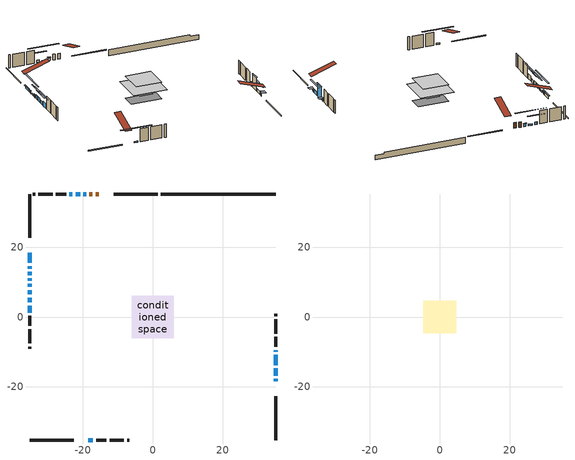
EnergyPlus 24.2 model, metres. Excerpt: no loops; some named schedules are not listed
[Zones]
conditioned space
 floor outside (Floor1 construction): -2.35,-2.35 -2.35,2.35 2.35,2.35 2.35,-2.35 z0.31
 floor outside (Floor2 construction): -0.57,-0.57 -0.57,0.57 0.57,0.57 0.57,-0.57 z0.31
 floor adiabatic (AdiabaticFloorConstruction): -6.08,-6.08 -6.08,6.08 6.08,6.08 6.08,-6.08 z2.75
 floor foundation (Slab1 construction): -5.55,-2.68 -5.55,2.68 5.55,2.68 5.55,-2.68 z-1.98
 wall outside (RimJoist1 construction): 1.38,35.23 -11.15,35.23 / -35.23,-35.23 -22.69,-35.23 / -35.23,35.23 -35.23,22.69 / 35.23,-35.23 35.23,-22.69 z0.31:0.61
 wall outside (AdiabaticWallConstruction 1): -15.41,35.23 -16.34,35.23 / -17.27,35.23 -18.17,35.23 z0.31:2.34
 wall outside (AdiabaticWallConstruction): 35.23,-18.44 35.23,-17.73 / 35.23,-9.91 35.23,-9.5 z0.31:1.13; 35.23,-16.8 35.23,-14.72 / -35.23,5.57 -35.23,4.2 z0.31:1.48; 35.23,-13.79 35.23,-10.84 z0.31:5.09; -19.1,35.23 -19.86,35.23 / -35.23,18.44 -35.23,15.49 / -23.04,35.23 -23.9,35.23 z0.31:1.28; -35.23,14.57 -35.23,13.85 z0.31:1.23; -20.79,35.23 -22.11,35.23 / -18.44,-35.23 -17.12,-35.23 / -35.23,12.93 -35.23,12.01 z0.31:0.82; -35.23,11.08 -35.23,10.38 z0.31:1.53; -35.23,9.46 -35.23,8.59 / -35.23,7.67 -35.23,6.5 z0.31:1.78; -35.23,3.27 -35.23,1.29 z0.31:2.04
 wall outside (Wall1 construction): -24.83,35.23 -27.71,35.23 / -16.19,-35.23 -13.31,-35.23 / -35.23,0.36 -35.23,-2.52 / 35.23,-8.57 35.23,-5.69 z0.31:5.19
 wall outside (Wall2 construction): -28.64,35.23 -32.74,35.23 / -12.38,-35.23 -8.28,-35.23 / -35.23,-3.45 -35.23,-7.55 / 35.23,-4.77 35.23,-0.67 z0.31:5.19
 wall outside (Wall3 construction): -33.67,35.23 -34.3,35.23 / -7.35,-35.23 -6.72,-35.23 / -35.23,-8.48 -35.23,-9.11 / 35.23,0.26 35.23,0.89 z0.31:5.19
 wall foundation (FoundationWall1 construction): 2.31,35.23,-1.98 2.31,35.23,0.31 31.94,35.23,0.31 31.94,35.23,-0.24 35.23,35.23,-0.24 35.23,35.23,-1.98
 window (WindowConstruction 10): 35.23,-18.44 35.23,-17.73 z0.31:1.12
 window (WindowConstruction 5): 35.23,-16.8 35.23,-14.72 z0.31:1.48
 window (WindowConstruction 6): 35.23,-13.79 35.23,-10.84 z0.31:5.09
 window (WindowConstruction 7): -19.1,35.23 -19.86,35.23 z0.31:1.28
 window (WindowConstruction 8): -35.23,18.44 -35.23,15.49 z0.31:1.28
 window (WindowConstruction 9): -35.23,14.57 -35.23,13.86 z0.31:1.22
 window (WindowConstruction 13): -20.79,35.23 -22.11,35.23 z0.31:0.82
 window (WindowConstruction 14): -18.44,-35.23 -17.12,-35.23 z0.31:0.82
 window (WindowConstruction 15): -35.23,12.93 -35.23,12.01 z0.31:0.82
 window (WindowConstruction 11): 35.23,-9.91 35.23,-9.5 z0.31:1.12
 window (WindowConstruction 12): -35.23,11.08 -35.23,10.39 z0.31:1.53
 window (WindowConstruction): -23.04,35.23 -23.9,35.23 z0.31:1.28
 window (WindowConstruction 1): -35.23,9.46 -35.23,8.59 z0.31:1.78
 window (WindowConstruction 2): -35.23,7.67 -35.23,6.5 z0.31:1.78
 window (WindowConstruction 3): -35.23,5.57 -35.23,4.2 z0.31:1.48
 window (WindowConstruction 4): -35.23,3.27 -35.23,1.29 z0.31:2.04
 door (Door): -15.41,35.23 -16.34,35.23 z0.31:2.34
 door (Door 1): -17.27,35.23 -18.17,35.23 z0.31:2.34
 ceiling adiabatic (AdiabaticFloorConstruction): 6.08,-6.08 6.08,6.08 -6.08,6.08 -6.08,-6.08 z2.75
attic - vented
 floor to conditioned space (Floor3 construction Reversed): -4.67,-4.67 -4.67,4.67 4.67,4.67 4.67,-4.67 z5.19
 roof outside (Roof1 construction): -14.48,35.23,5.19 -14.48,26.13,8.22 -12.08,26.13,8.22 -12.08,35.23,5.19; -19.37,-35.23,5.19 -19.37,-26.13,8.22 -21.76,-26.13,8.22 -21.76,-35.23,5.19; -35.23,19.37,5.19 -26.13,19.37,8.22 -26.13,21.76,8.22 -35.23,21.76,5.19; 35.23,-19.37,5.19 26.13,-19.37,8.22 26.13,-21.76,8.22 35.23,-21.76,5.19
shading: 35.23,-17.27 35.23,-18.9 36.75,-18.9 36.75,-17.27 z1.58; 35.23,-12.08 35.23,-19.44 35.64,-19.44 35.64,-12.08 z4.12; 35.23,-10.64 35.23,-13.99 35.64,-13.99 35.64,-10.64 z5.29; -20.06,35.23 -18.9,35.23 -18.9,35.64 -20.06,35.64 z1.48; -35.23,15.29 -35.23,18.64 -35.64,18.64 -35.64,15.29 z1.48; -35.23,13.65 -35.23,14.77 -35.64,14.77 -35.64,13.65 z1.43; -27.19,35.23 -15.71,35.23 -15.71,35.64 -27.19,35.64 z5.9; -12.04,-35.23 -23.52,-35.23 -23.52,-35.64 -12.04,-35.64 z5.9; -35.23,6.93 -35.23,18.01 -35.64,18.01 -35.64,6.93 z5.9; 35.23,-9.04 35.23,-10.37 36.75,-10.37 36.75,-9.04 z1.58; -26.54,35.23 -20.4,35.23 -20.4,35.64 -26.54,35.64 z3.92; -35.23,5.95 -35.23,12.1 -35.64,12.1 -35.64,5.95 z4.42; -35.23,3.86 -35.23,10.3 -35.64,10.3 -35.64,3.86 z4.42; -35.23,1.56 -35.23,8.21 -35.64,8.21 -35.64,1.56 z4.12; -35.23,-1.35 -35.23,5.91 -35.64,5.91 -35.64,-1.35 z4.68
[Building]
Building 1: Terrain=Suburbs
[Site:Location]
Edmonton Intl AP_AB: Latitude {deg}=53.31; Longitude {deg}=-113.58; Time Zone {hr}=-7; Elevation {m}=723; Keep Site Location Information=Yes
[Site:GroundTemperature:Shallow]
-1.56185, -3.61833, -3.78302, -2.80711, 1.11059, 5.01004, 8.39065, 10.5322, 10.7141, 8.97234, 5.67794, 1.89811
[Site:WaterMainsTemperature]
Calculation Method=Schedule; Temperature Schedule=mains temperature schedule
[Material] Roughness=Rough; Thermal Absorptance=0.9
Name | Thickness {m} | Conductivity {W/m-K} | Density {kg/m3} | Specific Heat {J/kg-K} | Solar Absorptance | Visible Absorptance
asphalt or fiberglass shingles | 0.00635 | 0.162714 | 1121.4 | 1465.45 | 0.4 | 0.4
ceiling loosefill ins | 0.169333 | 0.0480833 | 16.02 | 1046.75 | 0.7 | 0.7
ceiling stud and cavity | 0.1397 | 0.511843 | 65.682 | 1177.47 | 0.7 | 0.7
concrete 4.0 in. | 0.1016 | 1.803125 | 2242.8 | 837.4 | 0.7 | 0.7
concrete 8.0 in. | 0.2032 | 1.803125 | 2242.8 | 837.4 | 0.7 | 0.7
door material | 0.04445 | 0.053851 | 512.64 | 1214.23 | 0.7 | 0.7
exterior vertical ins | 0.0457286 | 0.029427 | 32.04 | 1214.23 | 0.7 | 0.7
floor covering | 0.0127 | 0.0433444 | 54.468 | 1339.84 | 0.6 | 0.6
floor rigid ins | 0.051816 | 0.029427 | 32.04 | 1214.23 | 0.7 | 0.7
floor rigid ins 1; wall rigid ins | 0.512978 | 0.029427 | 32.04 | 1214.23 | 0.7 | 0.7
floor stud and cavity | 0.1397 | 0.0990237 | 92.3553 | 1139.71 | 0.7 | 0.7
floor stud and cavity 1 | 0.1397 | 0.104091 | 92.3553 | 1139.71 | 0.7 | 0.7
floor stud and cavity 2 | 0.1397 | 1.75129 | 37.0049 | 1207.88 | 0.7 | 0.7
furniture material conditioned space 1 | 0.1524 | 0.115458 | 640.8 | 1214.23 | 0.6 | 0.6
gypsum board | 0.0127 | 0.160291 | 801 | 837.4 | 0.6 | 0.6
gypsum board 1 | 0.0127 | 0.160291 | 801 | 837.4 | 0.7 | 0.7
osb sheathing 0.5 in. | 0.0127 | 0.115458 | 512.64 | 1214.23 | 0.7 | 0.7
osb sheathing 0.75 in. | 0.01905 | 0.115458 | 512.64 | 1214.23 | 0.7 | 0.7
osb sheathing 2.0 in. | 0.0508 | 0.115458 | 512.64 | 1214.23 | 0.7 | 0.7
rim joist stud and cavity | 0.0508 | 0.0296634 | 125.044 | 1163.47 | 0.6 | 0.6
wall stud and cavity | 0.1397 | 0.0944506 | 139.0536 | 1170.24 | 0.7 | 0.7
wall stud and cavity 1 | 0.1397 | 0.09367 | 139.0536 | 1170.24 | 0.7 | 0.7
wall stud and cavity 2 | 0.1397 | 0.114651 | 139.0536 | 1170.24 | 0.7 | 0.7
wall stud and cavity 3 | 0.0889 | 0.380278 | 52.3479 | 1209.89 | 0.7 | 0.7
wall stud and cavity 4 | 0.0889 | 0.391764 | 83.0341 | 1211.67 | 0.7 | 0.7
wood siding | 0.0254 | 0.102417 | 544.68 | 1172.36 | 0.4 | 0.4
wood siding 1; wood siding 2; wood siding 3 | 0.0254 | 0.102417 | 544.68 | 1172.36 | 0.7 | 0.7
[WindowMaterial:SimpleGlazingSystem]
Name | U-Factor {W/m2-K} | Solar Heat Gain Coefficient
WindowMaterial | 2.12017 | 0.42
WindowMaterial 1 | 2.06339 | 0.43
WindowMaterial 10 | 2.1883 | 0.41
WindowMaterial 11 | 2.711245 | 0.29
WindowMaterial 12 | 2.1724 | 0.41
WindowMaterial 13 | 3.02808 | 0.47
WindowMaterial 14 | 3.04681 | 0.44
WindowMaterial 2 | 2.01058 | 0.44
WindowMaterial 3 | 2.0191 | 0.44
WindowMaterial 4 | 1.92938 | 0.46
WindowMaterial 5 | 2.94518 | 0.61
WindowMaterial 6 | 1.82945 | 0.48
WindowMaterial 7 | 3.02581 | 0.5
WindowMaterial 8 | 2.97868 | 0.57
WindowMaterial 9 | 3.03319 | 0.48
[Construction]
AdiabaticFloorConstruction: floor stud and cavity 2, floor rigid ins 1, osb sheathing 0.75 in., floor covering
AdiabaticWallConstruction: wood siding 2, wall rigid ins, wall stud and cavity 3, gypsum board
AdiabaticWallConstruction 1: wood siding 3, wall rigid ins, wall stud and cavity 3, gypsum board
Door; Door 1: door material
Floor1 construction: floor stud and cavity, floor rigid ins, osb sheathing 0.75 in., floor covering
Floor2 construction: floor stud and cavity 1, floor rigid ins, osb sheathing 0.75 in., floor covering
Floor3 construction Reversed: gypsum board, ceiling stud and cavity, ceiling loosefill ins
FoundationWall1 construction: concrete 8.0 in., gypsum board 1
furniture construction conditioned space 1: furniture material conditioned space 1
PartitionWallConstruction: gypsum board, wall stud and cavity 4, gypsum board
RimJoist1 construction: wood siding 1, osb sheathing 2.0 in., rim joist stud and cavity
Roof1 construction: asphalt or fiberglass shingles
Slab1 construction: concrete 4.0 in.
Wall1 construction: wood siding, osb sheathing 0.5 in., wall stud and cavity, gypsum board
Wall2 construction: wood siding, osb sheathing 0.5 in., wall stud and cavity 1, gypsum board
Wall3 construction: wood siding, osb sheathing 0.5 in., wall stud and cavity 2, gypsum board
WindowConstruction: WindowMaterial
WindowConstruction 1: WindowMaterial 1
WindowConstruction 10: WindowMaterial 10
WindowConstruction 11: WindowMaterial 11
WindowConstruction 12: WindowMaterial 12
WindowConstruction 13; WindowConstruction 14: WindowMaterial 13
WindowConstruction 15: WindowMaterial 14
WindowConstruction 2: WindowMaterial 2
WindowConstruction 3: WindowMaterial 3
WindowConstruction 4: WindowMaterial 4
WindowConstruction 5: WindowMaterial 5
WindowConstruction 6: WindowMaterial 6
WindowConstruction 7: WindowMaterial 7
WindowConstruction 8: WindowMaterial 8
WindowConstruction 9: WindowMaterial 9
[Zone] Multiplier=1; Part of Total Floor Area=Yes
Name | Volume {m3}
attic - vented | 42.8943
conditioned space | 525.2
[Space]
Name | Zone | Volume {m3}
attic - vented 1 | attic - vented | 42.8943
conditioned space 1 | conditioned space | 525.2
[ZoneInfiltration:EffectiveLeakageArea]
infil attic - vented 1: Zone or Space=attic - vented 1; Schedule=Always On Discrete; Effective Air Leakage Area {cm2}=3032; Stack Coefficient=0.000210788; Wind Coefficient=9.80942e-06
[ZoneMixing]
whole house fan mix: Zone or Space=attic - vented; Schedule=Always On Continuous; Design Flow Rate Calculation Method=Flow/Zone; Design Flow Rate {m3/s}=0; Source Zone or Space=conditioned space
[SurfaceProperty:ExposedFoundationPerimeter]
Slab1: Exposed Perimeter Calculation Method=TotalExposedPerimeter; Total Exposed Perimeter {m}=32.918
[InternalMass] Zone or ZoneList=conditioned space; Space or SpaceList=conditioned space 1
Name | Construction | Surface Area {m2}
furniture mass conditioned space 1 | furniture construction conditioned space 1 | 92.3679
partition wall mass | PartitionWallConstruction | 230.92
[Lights]
interior lighting: Zone or ZoneList or Space or SpaceList=conditioned space 1; Schedule=interior lighting schedule; Design Level Calculation Method=LightingLevel; Lighting Level {W}=343.2; Return Air Fraction=0; Fraction Radiant=0.6; Fraction Visible=0.2; Fraction Replaceable=1
[People]
occupants: Zone or ZoneList or Space or SpaceList=conditioned space 1; Number of People Schedule=occupants schedule; Number of People Calculation Method=People; Number of People=3; Fraction Radiant=0.314171; Sensible Heat Fraction=0.56303; Activity Level Schedule=occupants activity schedule; Carbon Dioxide Generation Rate {m3/s-W}=0; Enable ASHRAE 55 Comfort Warnings=No; Mean Radiant Temperature Calculation Type=EnclosureAveraged
[ElectricEquipment] Zone or ZoneList or Space or SpaceList=conditioned space 1; Design Level Calculation Method=EquipmentLevel
Name | Schedule | Design Level {W} | Fraction Latent | Fraction Radiant | Fraction Lost
clothes dryer | clothes dryer schedule | 140.772 | 0.015 | 0.081 | 0.85
clothes washer | clothes washer schedule | 32.1985 | 0.03 | 0.162 | 0.7
cooking range | cooking range schedule | 215.147 | 0.08 | 0.432 | 0.2
dishwasher | dishwasher schedule | 66.8632 | 0.3 | 0.18 | 0.4
fridge | fridge schedule | 72.9452 | 0 | 0.6 | 0
mech vent bath fan 0 | mech vent bath fan 0 schedule | 50.2 | 0 | 0 | 1
mech vent bath fan 1 | mech vent bath fan 1 schedule | 50.2 | 0 | 0 | 1
mech vent house fan | mech vent house fan schedule | 0 | 0 | 0 | 1
mech vent house fan cfis | mech vent house fan cfis schedule | 0 | 0 | 0 | 0
mech vent range fan 0 | mech vent range fan 0 schedule | 57 | 0 | 0 | 1
misc plug loads | misc plug loads schedule | 494.7 | 0.045 | 0.513 | 0.1
whole house fan | Always On Discrete | 0 | 0 | 0 | 1
[OtherEquipment] Zone or ZoneList or Space or SpaceList=conditioned space 1; Design Level Calculation Method=EquipmentLevel
Name | Fuel Type | Schedule | Design Level {W} | Fraction Latent | Fraction Radiant | Fraction Lost
clothes dryer 1 | Electricity | clothes dryer schedule | 0 | 0.015 | 0.081 | 0.85
cooking range 1 | Electricity | cooking range schedule | 0 | 0.08 | 0.432 | 0.2
general water use latent | None | general water use schedule | 62.594 | 1 | 0 | 0
general water use sensible | None | general water use schedule | -61.6891 | 0 | 0.6 | 0
mech vent house fan latent load | None | Always On Discrete | 0 | 1 | 0 | 0
mech vent house fan sensible load | None | Always On Discrete | 0 | 0 | 0 | 0
water heater energy adjustment1 | NaturalGas | Always On Discrete | 0.01 | 0 | 0 | 1
[ZoneInfiltration:DesignFlowRate] Zone or ZoneList or Space or SpaceList=conditioned space 1; Schedule=Always On Discrete; Design Flow Rate Calculation Method=Flow/Zone; Design Flow Rate {m3/s}=0
infil flow; natural vent flow; whole house fan flow
[AvailabilityManager:Scheduled]
furnace airloop Availability Manager: Schedule=Always On Discrete
[Foundation:Kiva]
Foundation Kiva 1: Initial Indoor Air Temperature {C}=18; Wall Height Above Grade {m}=0.309982; Wall Depth Below Slab {m}=0.2032; Custom Block Material Name 1=exterior vertical ins; Custom Block Depth 1 {m}=2.28999; Custom Block X Position 1 {m}=0.2159; Custom Block Z Position 1 {m}=0
[Foundation:Kiva:Settings]
Soil Conductivity {W/m-K}=0.849921; Soil Density {kg/m3}=1842.3; Soil Specific Heat {J/kg-K}=418.7; Ground Solar Absorptivity=0.9; Ground Thermal Absorptivity=0.9; Ground Surface Roughness {m}=0.03; Far-Field Width {m}=40; Deep-Ground Boundary Condition=ZeroFlux; Deep-Ground Depth {m}=40; Minimum Cell Dimension {m}=0.2; Maximum Cell Growth Coefficient=3; Simulation Timestep=Timestep
[Exterior:Lights]
exterior lighting: Schedule=exterior lighting schedule; Design Level {W}=75.6
[EnergyManagementSystem:GlobalVariable]
furnace_airloop_Fan_RTF
infil_program_Qfan
infil_program_Qinf
natural_vent_program_Qnv
natural_vent_program_Qwhf
[EnergyManagementSystem:Sensor]
Name | Output:Variable or Output:Meter Index Key | Output:Variable or Output:Meter
airflow_gain | infil flow | Infiltration Sensible Heat Gain Energy
airflow_gain_1 | natural vent flow | Infiltration Sensible Heat Gain Energy
airflow_gain_2 | whole house fan flow | Infiltration Sensible Heat Gain Energy
airflow_loss | infil flow | Infiltration Sensible Heat Loss Energy
airflow_loss_1 | natural vent flow | Infiltration Sensible Heat Loss Energy
airflow_loss_2 | whole house fan flow | Infiltration Sensible Heat Loss Energy
clg_load_cond |  | Cooling:EnergyTransfer:Zone:CONDITIONED SPACE
clg_sp_s; clg_sp_s_1 | cooling setpoint | Schedule Value
clothes_dryer_exhaust_0_sch_s | clothes dryer exhaust 0 schedule | Schedule Value
cool_season | cooling season schedule | Schedule Value
htg_load_cond |  | Heating:EnergyTransfer:Zone:CONDITIONED SPACE
htg_sp_s; htg_sp_s_1 | heating setpoint | Schedule Value
ig_ee_conv | clothes dryer | Electric Equipment Convective Heating Energy
ig_ee_conv_2 | cooking range | Electric Equipment Convective Heating Energy
ig_ee_conv_4 | fridge | Electric Equipment Convective Heating Energy
ig_ee_conv_5 | misc plug loads | Electric Equipment Convective Heating Energy
ig_ee_conv_6 | whole house fan | Electric Equipment Convective Heating Energy
ig_ee_rad | clothes dryer | Electric Equipment Radiant Heating Energy
ig_ee_rad_2 | cooking range | Electric Equipment Radiant Heating Energy
ig_ee_rad_4 | fridge | Electric Equipment Radiant Heating Energy
ig_ee_rad_5 | misc plug loads | Electric Equipment Radiant Heating Energy
ig_ee_rad_6 | whole house fan | Electric Equipment Radiant Heating Energy
ig_lgt_conv | interior lighting | Lights Convective Heating Energy
ig_lgt_rad | interior lighting | Lights Radiant Heating Energy
ig_lgt_vis | interior lighting | Lights Visible Radiation Heating Energy
ig_oe_conv | clothes dryer 1 | Other Equipment Convective Heating Energy
ig_oe_conv_1 | cooking range 1 | Other Equipment Convective Heating Energy
ig_oe_conv_2 | general water use latent | Other Equipment Convective Heating Energy
ig_oe_conv_3 | general water use sensible | Other Equipment Convective Heating Energy
ig_oe_conv_4 | water heater energy adjustment1 | Other Equipment Convective Heating Energy
ig_oe_rad | clothes dryer 1 | Other Equipment Radiant Heating Energy
ig_oe_rad_1 | cooking range 1 | Other Equipment Radiant Heating Energy
ig_oe_rad_2 | general water use latent | Other Equipment Radiant Heating Energy
ig_oe_rad_3 | general water use sensible | Other Equipment Radiant Heating Energy
ig_oe_rad_4 | water heater energy adjustment1 | Other Equipment Radiant Heating Energy
ig_ppl_conv | occupants | People Convective Heating Energy
ig_ppl_rad | occupants | People Radiant Heating Energy
im_conv | furniture mass conditioned space 1 | Surface Inside Face Convection Heat Gain Energy
im_conv_1 | partition wall mass | Surface Inside Face Convection Heat Gain Energy
im_ig | furniture mass conditioned space 1 | Surface Inside Face Internal Gains Radiation Heat Gain Energy
im_ig_1 | partition wall mass | Surface Inside Face Internal Gains Radiation Heat Gain Energy
im_lgt | furniture mass conditioned space 1 | Surface Inside Face Lights Radiation Heat Gain Energy
im_lgt_1 | partition wall mass | Surface Inside Face Lights Radiation Heat Gain Energy
im_sol | furniture mass conditioned space 1 | Surface Inside Face Solar Radiation Heat Gain Energy
im_sol_1 | partition wall mass | Surface Inside Face Solar Radiation Heat Gain Energy
im_surf | furniture mass conditioned space 1 | Surface Inside Face Net Surface Thermal Radiation Heat Gain Energy
im_surf_1 | partition wall mass | Surface Inside Face Net Surface Thermal Radiation Heat Gain Energy
mech_vent_bath_fan_0_sch_s | mech vent bath fan 0 schedule | Schedule Value
mech_vent_bath_fan_1_sch_s | mech vent bath fan 1 schedule | Schedule Value
mech_vent_range_fan_0_sch_s | mech vent range fan 0 schedule | Schedule Value
mv_conv | mech vent bath fan 0 | Electric Equipment Convective Heating Energy
mv_conv_1 | mech vent bath fan 1 | Electric Equipment Convective Heating Energy
mv_conv_2 | mech vent house fan | Electric Equipment Convective Heating Energy
mv_conv_3 | mech vent house fan cfis | Electric Equipment Convective Heating Energy
mv_conv_4 | mech vent range fan 0 | Electric Equipment Convective Heating Energy
mv_conv_5 | mech vent house fan latent load | Other Equipment Convective Heating Energy
mv_conv_6 | mech vent house fan sensible load | Other Equipment Convective Heating Energy
mv_rad | mech vent bath fan 0 | Electric Equipment Radiant Heating Energy
mv_rad_1 | mech vent bath fan 1 | Electric Equipment Radiant Heating Energy
mv_rad_2 | mech vent house fan | Electric Equipment Radiant Heating Energy
mv_rad_3 | mech vent house fan cfis | Electric Equipment Radiant Heating Energy
mv_rad_4 | mech vent range fan 0 | Electric Equipment Radiant Heating Energy
mv_rad_5 | mech vent house fan latent load | Other Equipment Radiant Heating Energy
mv_rad_6 | mech vent house fan sensible load | Other Equipment Radiant Heating Energy
natural_vent_s | natural vent schedule | Schedule Value
out_pb_s |  | Site Outdoor Air Barometric Pressure
out_wt_s |  | Site Outdoor Air Humidity Ratio
site_vw_s |  | Site Wind Speed
ss_back_out | Window1 | Surface Window Shortwave from Zone Back Out Window Heat Transfer Rate
ss_back_out_1 | Window10 | Surface Window Shortwave from Zone Back Out Window Heat Transfer Rate
ss_back_out_10 | Window4 | Surface Window Shortwave from Zone Back Out Window Heat Transfer Rate
ss_back_out_11 | Window5 | Surface Window Shortwave from Zone Back Out Window Heat Transfer Rate
ss_back_out_12 | Window6 | Surface Window Shortwave from Zone Back Out Window Heat Transfer Rate
ss_back_out_13 | Window7 | Surface Window Shortwave from Zone Back Out Window Heat Transfer Rate
ss_back_out_14 | Window8 | Surface Window Shortwave from Zone Back Out Window Heat Transfer Rate
ss_back_out_15 | Window9 | Surface Window Shortwave from Zone Back Out Window Heat Transfer Rate
ss_back_out_2 | Window11 | Surface Window Shortwave from Zone Back Out Window Heat Transfer Rate
ss_back_out_3 | Window12 | Surface Window Shortwave from Zone Back Out Window Heat Transfer Rate
ss_back_out_4 | Window13 | Surface Window Shortwave from Zone Back Out Window Heat Transfer Rate
ss_back_out_5 | Window15 | Surface Window Shortwave from Zone Back Out Window Heat Transfer Rate
ss_back_out_6 | Window16 | Surface Window Shortwave from Zone Back Out Window Heat Transfer Rate
ss_back_out_7 | Window17 | Surface Window Shortwave from Zone Back Out Window Heat Transfer Rate
ss_back_out_8 | Window18 | Surface Window Shortwave from Zone Back Out Window Heat Transfer Rate
ss_back_out_9 | Window2 | Surface Window Shortwave from Zone Back Out Window Heat Transfer Rate
ss_conv | Door1 | Surface Inside Face Convection Heat Gain Energy
ss_conv_1 | Door3 | Surface Inside Face Convection Heat Gain Energy
ss_conv_10 | Window18 | Surface Inside Face Convection Heat Gain Energy
ss_conv_11 | Window2 | Surface Inside Face Convection Heat Gain Energy
ss_conv_12 | Window4 | Surface Inside Face Convection Heat Gain Energy
ss_conv_13 | Window5 | Surface Inside Face Convection Heat Gain Energy
ss_conv_14 | Window6 | Surface Inside Face Convection Heat Gain Energy
ss_conv_15 | Window7 | Surface Inside Face Convection Heat Gain Energy
ss_conv_16 | Window8 | Surface Inside Face Convection Heat Gain Energy
ss_conv_17 | Window9 | Surface Inside Face Convection Heat Gain Energy
ss_conv_2 | Window1 | Surface Inside Face Convection Heat Gain Energy
ss_conv_3 | Window10 | Surface Inside Face Convection Heat Gain Energy
ss_conv_4 | Window11 | Surface Inside Face Convection Heat Gain Energy
ss_conv_5 | Window12 | Surface Inside Face Convection Heat Gain Energy
ss_conv_6 | Window13 | Surface Inside Face Convection Heat Gain Energy
ss_conv_7 | Window15 | Surface Inside Face Convection Heat Gain Energy
ss_conv_8 | Window16 | Surface Inside Face Convection Heat Gain Energy
ss_conv_9 | Window17 | Surface Inside Face Convection Heat Gain Energy
ss_ig | Door1 | Surface Inside Face Internal Gains Radiation Heat Gain Energy
ss_ig_1 | Door3 | Surface Inside Face Internal Gains Radiation Heat Gain Energy
ss_ig_10 | Window18 | Surface Inside Face Internal Gains Radiation Heat Gain Energy
ss_ig_11 | Window2 | Surface Inside Face Internal Gains Radiation Heat Gain Energy
ss_ig_12 | Window4 | Surface Inside Face Internal Gains Radiation Heat Gain Energy
ss_ig_13 | Window5 | Surface Inside Face Internal Gains Radiation Heat Gain Energy
ss_ig_14 | Window6 | Surface Inside Face Internal Gains Radiation Heat Gain Energy
ss_ig_15 | Window7 | Surface Inside Face Internal Gains Radiation Heat Gain Energy
ss_ig_16 | Window8 | Surface Inside Face Internal Gains Radiation Heat Gain Energy
ss_ig_17 | Window9 | Surface Inside Face Internal Gains Radiation Heat Gain Energy
ss_ig_2 | Window1 | Surface Inside Face Internal Gains Radiation Heat Gain Energy
ss_ig_3 | Window10 | Surface Inside Face Internal Gains Radiation Heat Gain Energy
ss_ig_4 | Window11 | Surface Inside Face Internal Gains Radiation Heat Gain Energy
ss_ig_5 | Window12 | Surface Inside Face Internal Gains Radiation Heat Gain Energy
ss_ig_6 | Window13 | Surface Inside Face Internal Gains Radiation Heat Gain Energy
ss_ig_7 | Window15 | Surface Inside Face Internal Gains Radiation Heat Gain Energy
ss_ig_8 | Window16 | Surface Inside Face Internal Gains Radiation Heat Gain Energy
ss_ig_9 | Window17 | Surface Inside Face Internal Gains Radiation Heat Gain Energy
ss_lgt | Door1 | Surface Inside Face Lights Radiation Heat Gain Energy
ss_lgt_1 | Door3 | Surface Inside Face Lights Radiation Heat Gain Energy
ss_sol | Door1 | Surface Inside Face Solar Radiation Heat Gain Energy
ss_sol_1 | Door3 | Surface Inside Face Solar Radiation Heat Gain Energy
ss_surf | Door1 | Surface Inside Face Net Surface Thermal Radiation Heat Gain Energy
ss_surf_1 | Door3 | Surface Inside Face Net Surface Thermal Radiation Heat Gain Energy
ss_surf_10 | Window18 | Surface Inside Face Net Surface Thermal Radiation Heat Gain Energy
ss_surf_11 | Window2 | Surface Inside Face Net Surface Thermal Radiation Heat Gain Energy
ss_surf_12 | Window4 | Surface Inside Face Net Surface Thermal Radiation Heat Gain Energy
ss_surf_13 | Window5 | Surface Inside Face Net Surface Thermal Radiation Heat Gain Energy
ss_surf_14 | Window6 | Surface Inside Face Net Surface Thermal Radiation Heat Gain Energy
ss_surf_15 | Window7 | Surface Inside Face Net Surface Thermal Radiation Heat Gain Energy
ss_surf_16 | Window8 | Surface Inside Face Net Surface Thermal Radiation Heat Gain Energy
ss_surf_17 | Window9 | Surface Inside Face Net Surface Thermal Radiation Heat Gain Energy
